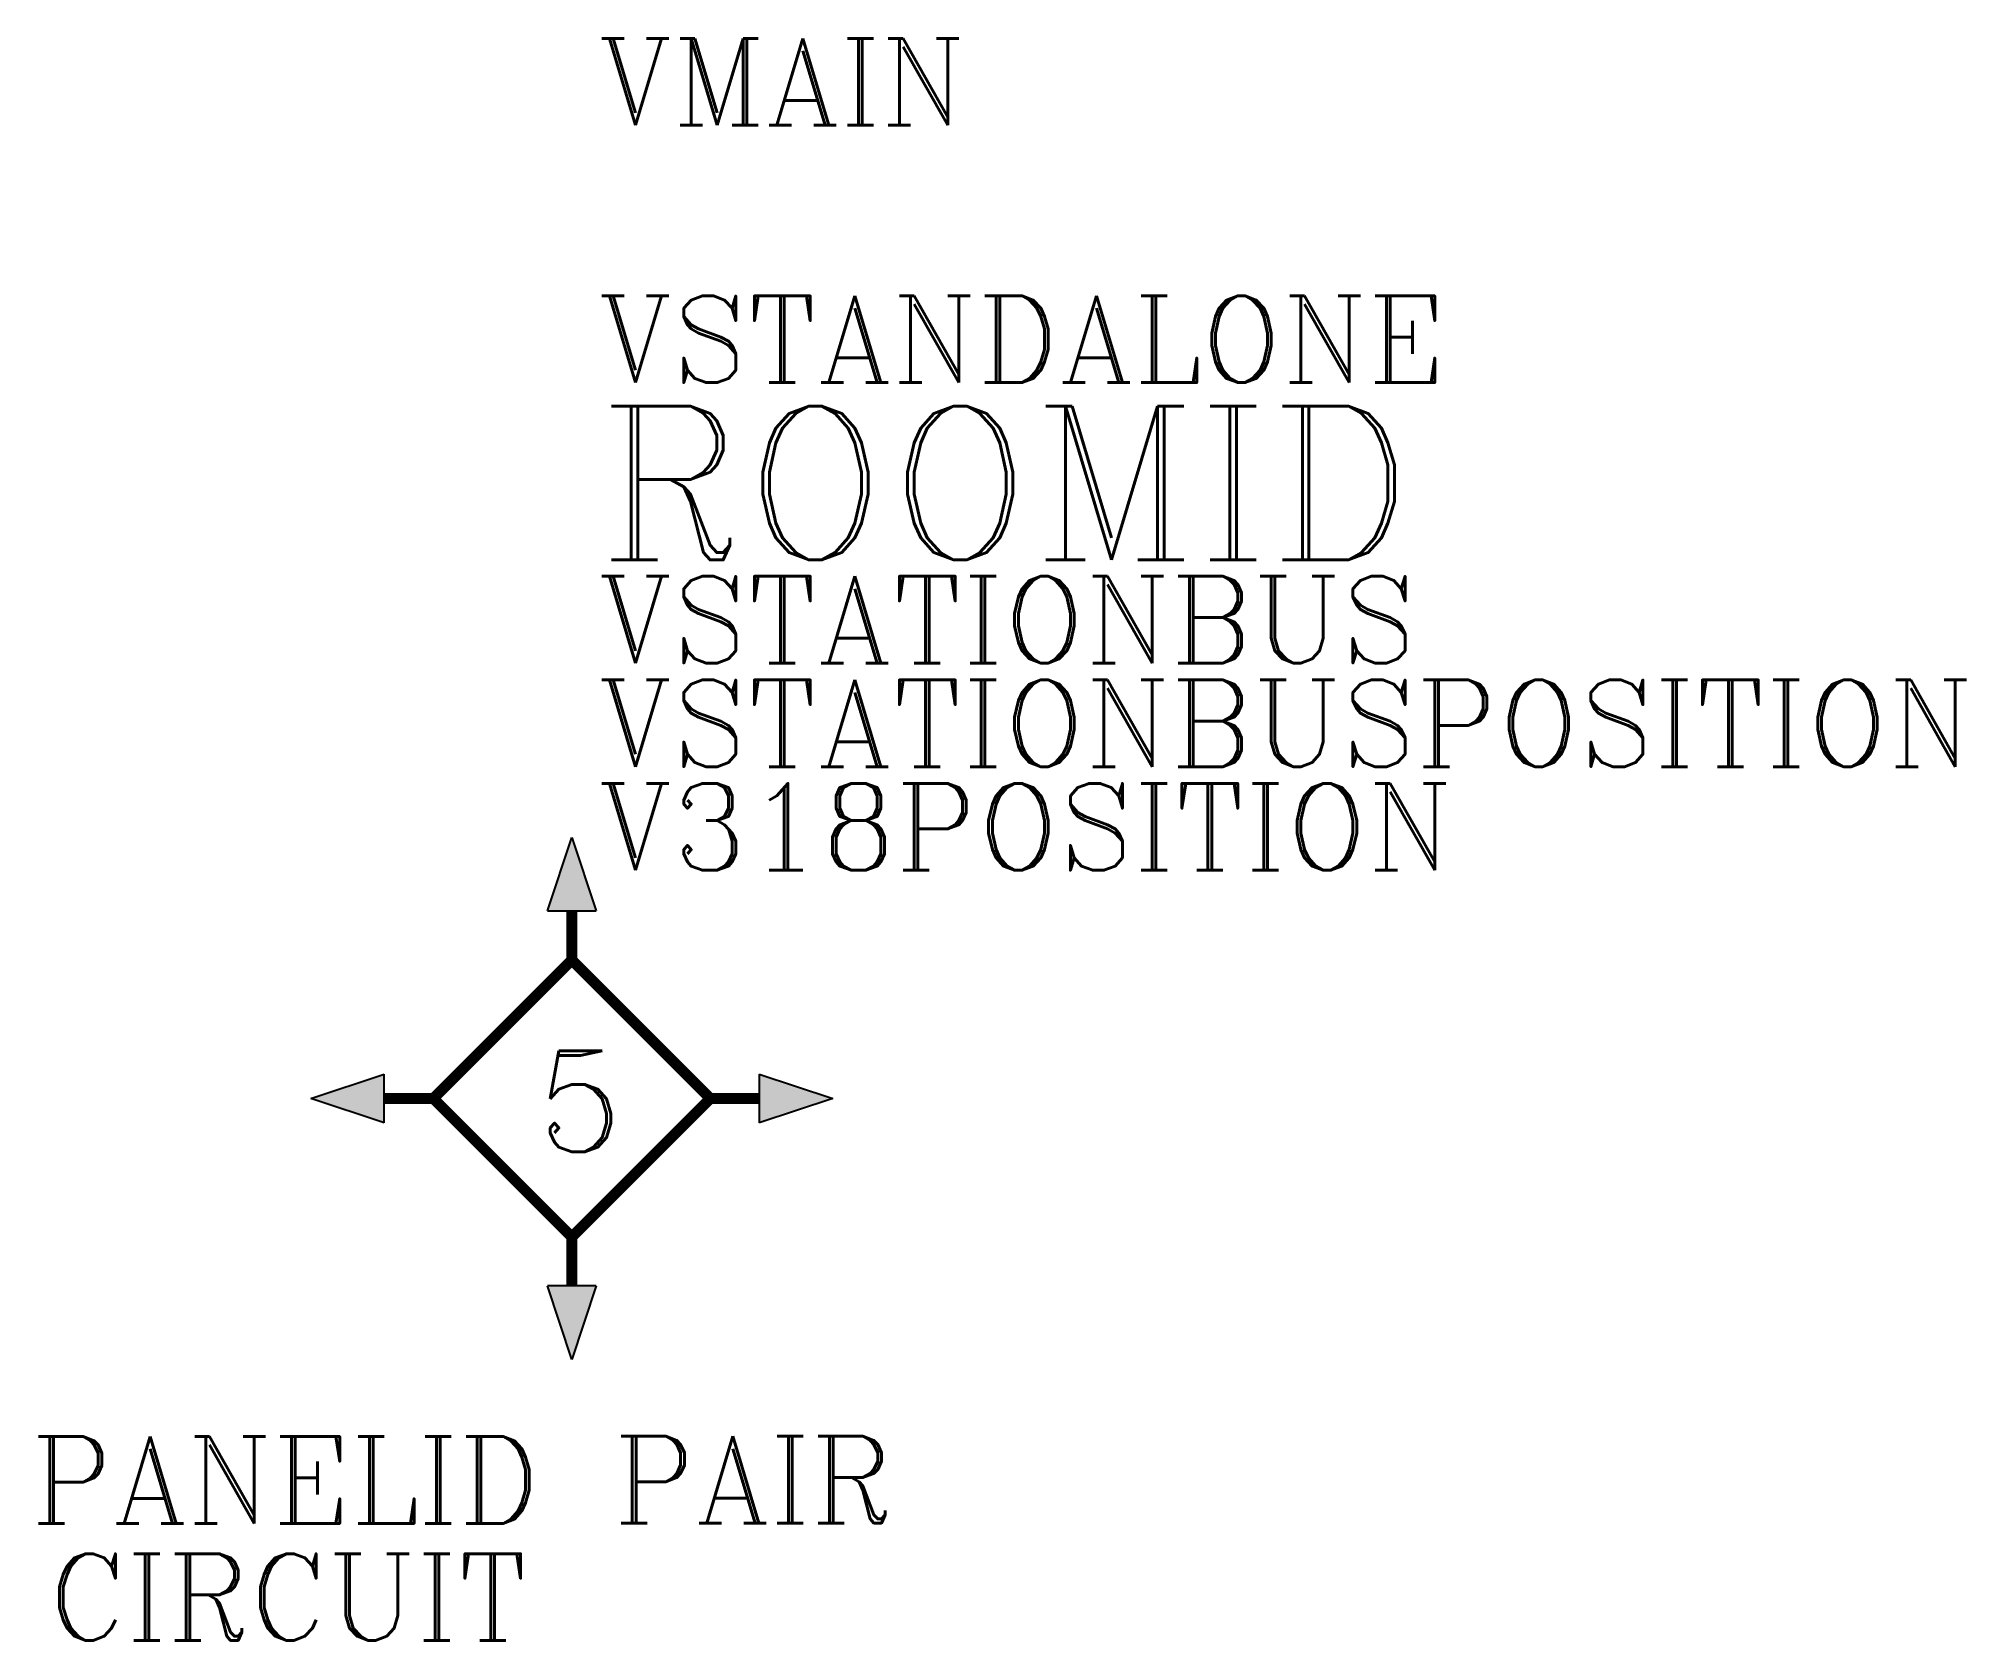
# Model space of a CAD drawing. Header units: inches. Extents: x -37 to 96, y -37 to 73.
import ezdxf
from ezdxf.enums import TextEntityAlignment as Align

# ---------------------------------------------------------------- set-up
doc = ezdxf.new("R2010")
doc.units = ezdxf.units.IN
doc.header["$LTSCALE"] = 48
doc.header["$MEASUREMENT"] = 0
doc.styles.add('ROMANC', font='COMPLEX.SHX')
doc.styles.add('WSNotes', font='complex.shx', dxfattribs={"height": 18})

msp = doc.modelspace()

# ---------------------------------------------------------------- hatches: boundary and pattern name
for points in [[(0, 18.05), (1.69, 12.97), (-1.69, 12.97)], [(-12.97, -1.69), (-18.05, 0), (-12.97, 1.69)], [(18.05, 0), (12.97, -1.69), (12.97, 1.69)], [(1.69, -12.97), (0, -18.05), (-1.69, -12.97)]]:
    msp.add_hatch(color=256).paths.add_polyline_path(points)

# ---------------------------------------------------------------- linework, layer by layer
for p, q in [((-1.69, 12.97), (0, 18.05)), ((0, 18.05), (1.69, 12.97)), ((-1.69, 12.97), (1.69, 12.97)), ((-18.05, 0), (-12.97, 1.69)), ((-12.97, -1.69), (-12.97, 1.69)), ((12.97, 1.69), (18.05, 0)), ((12.97, 1.69), (12.97, -1.69)), ((-12.97, -1.69), (-18.05, 0)), ((18.05, 0), (12.97, -1.69)), ((0, -18.05), (-1.69, -12.97)), ((1.69, -12.97), (-1.69, -12.97)), ((1.69, -12.97), (0, -18.05))]:
    msp.add_line(p, q)

# ---------------------------------------------------------------- texts
at = {"flags": 1}
for tag, p, height, style in [('VMAIN', (1.83, 67.32), 6, 'ROMANC'), ('VSTANDALONE', (1.83, 49.52), 6, 'ROMANC'), ('ROOMID', (1.83, 37.26), 10.62, 'WSNotes'), ('VSTATIONBUS', (1.83, 30.12), 6, 'ROMANC'), ('VSTATIONBUSPOSITION', (1.83, 22.95), 6, 'ROMANC'), ('V318POSITION', (1.83, 15.79), 6, 'ROMANC')]:
    msp.add_attdef(tag, p, '', height=height, dxfattribs=dict(at, style=style))
at = {"style": 'ROMANC'}
for tag, p in [('PANELID', (-19.78, -23.39)), ('CIRCUIT', (-19.61, -31.49))]:
    msp.add_attdef(tag, text='', height=6, dxfattribs=at).set_placement(p, align=Align.TOP_CENTER)
msp.add_attdef('PAIR', (2.9, -29.37), '', height=6, dxfattribs=at)

# ---------------------------------------------------------------- wipeouts: each hides what was drawn before it
msp.add_wipeout([(-9.58, 0), (0, 9.58), (9.58, 0), (0, -9.58)])

# ---------------------------------------------------------------- next in the draw order: linework, layer by layer
at = {"linetype": 'Continuous', "const_width": 0.75}
for points in [[(0, 9.58), (0, 12.97)], [(-12.97, 0), (-9.58, 0)], [(9.58, 0), (12.97, 0)], [(0, -12.97), (0, -9.58)]]:
    msp.add_lwpolyline(points, dxfattribs=at)
msp.add_lwpolyline([(9.58, 0), (0, 9.58), (-9.58, 0), (0, -9.58)], close=True, dxfattribs=at)
at = {"const_width": 0.423}
msp.add_lwpolyline([(-9.58, 0), (0, -9.58), (9.58, 0), (0, 9.58)], close=True, dxfattribs=at)
at = {"linetype": 'Continuous'}
msp.add_lwpolyline([(0, 9.58), (-9.58, 0), (0, -9.58), (9.58, 0)], close=True, dxfattribs=at)
at = {"const_width": 0.423}
msp.add_lwpolyline([(-12.97, 0), (-9.58, 0)], dxfattribs=at)

# ---------------------------------------------------------------- next in the draw order: texts
at = {"insert": (-2.39, 3.3), "char_height": 7, "attachment_point": 1}
msp.add_mtext('{\\Fcomplex|c0;5}', dxfattribs=at)

doc.saveas('drawing.dxf')
